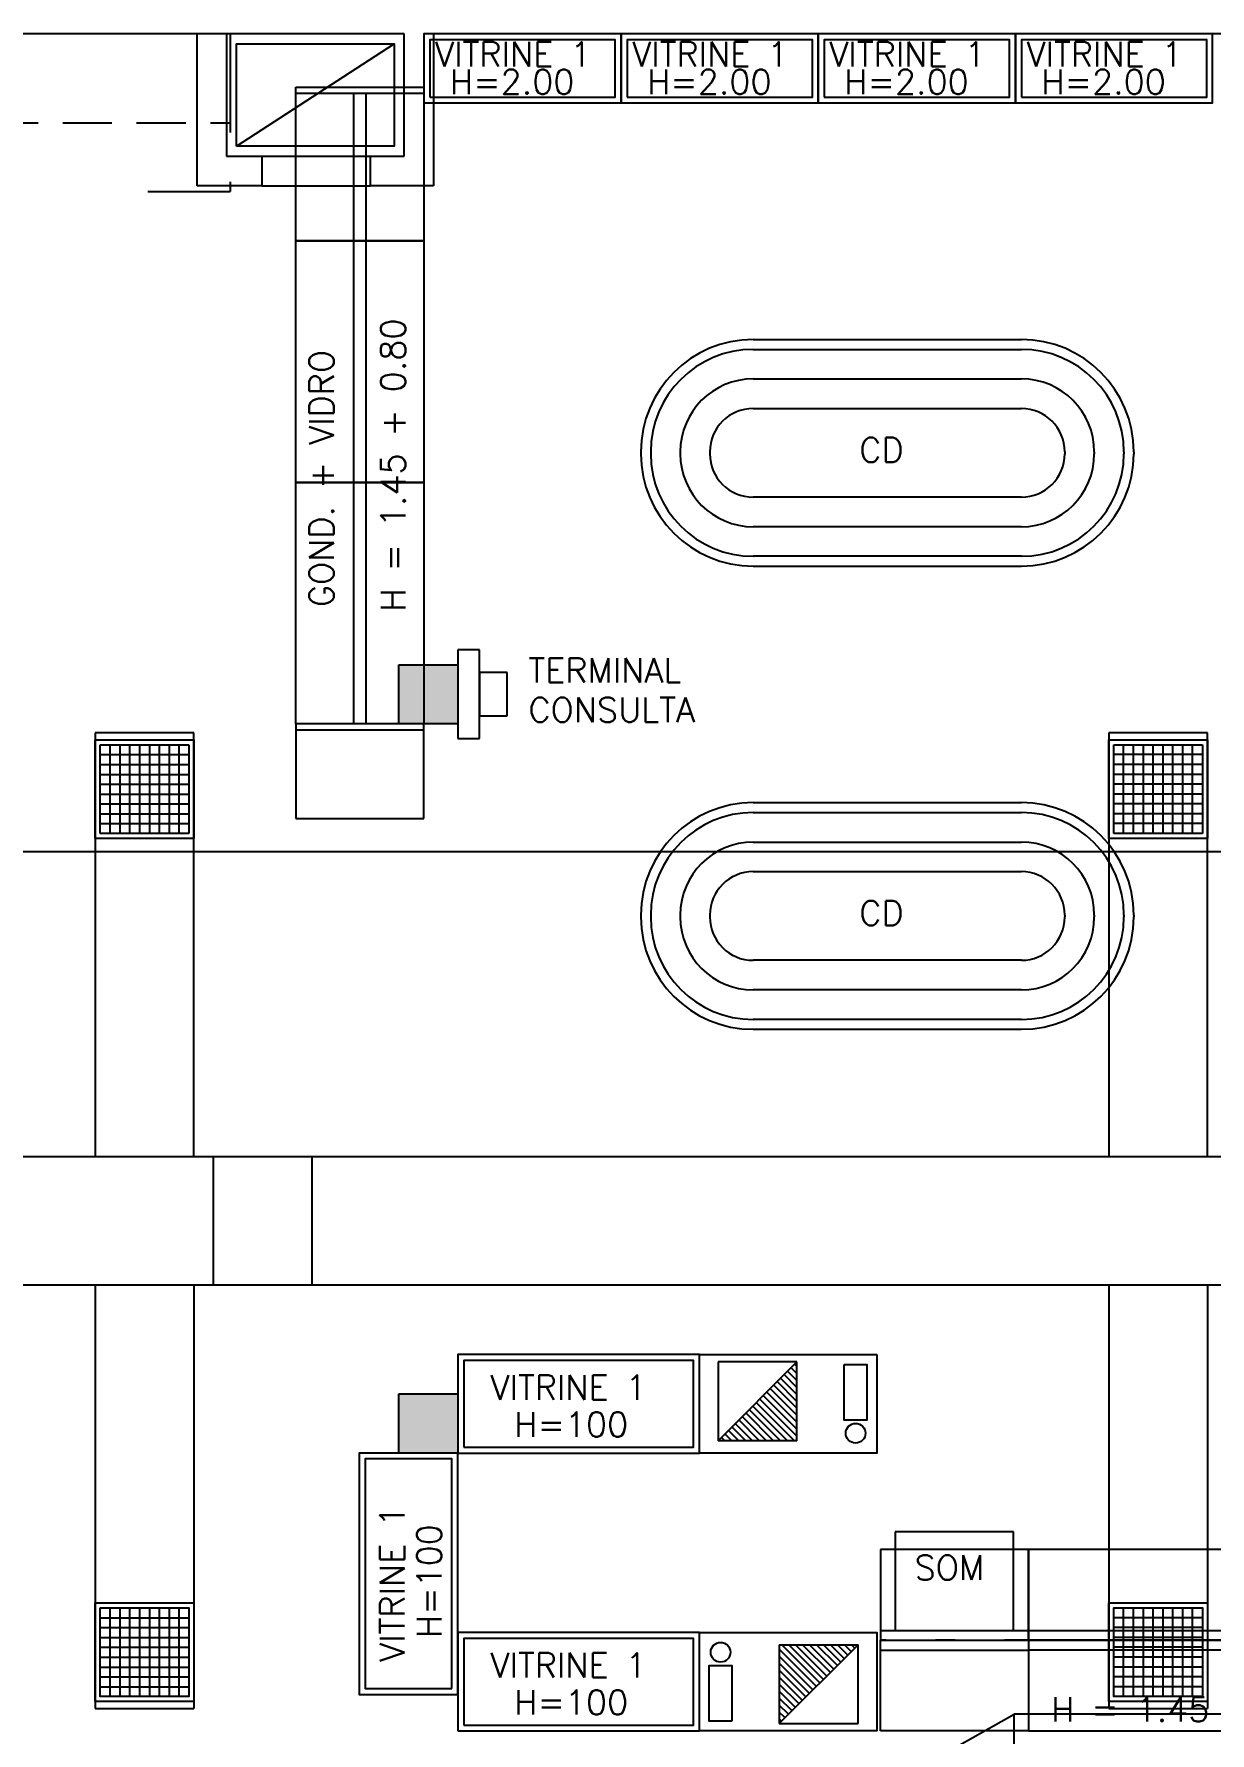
# Model space of a CAD drawing. Header units: metres. Extents: x -367 to 374, y -238 to 224.
# Drawn here: x 254.48 to 260.44, y 202.03 to 210.65 of the extents above; entities that cross this region are included whole.
import ezdxf
from ezdxf.enums import TextEntityAlignment as Align

# ---------------------------------------------------------------- set-up
doc = ezdxf.new("R2010")
doc.units = ezdxf.units.M
doc.linetypes.add('LA_BAU_BASES GERAIS_R00$0$LA_BAU_MERC_R01$0$DASHDOT', pattern=[1, 0.5, -0.25, 0, -0.25])
doc.linetypes.add('LA_BAU_BASES GERAIS_R00$0$LA_BAU_MERC_R01$0$HIDDEN', pattern=[0.375, 0.25, -0.125])
for name, color, linetype in [('EL-FIO', 3, 'Continuous'), ('ELE-ALIMENTADORES', 160, 'Continuous'), ('LA_BAU_BASES GERAIS_R00$0$ARQ-XREF-ATT', 8, 'Continuous'), ('LA_BAU_BASES GERAIS_R00$0$BASE', 253, 'Continuous'), ('LA_BAU_BASES GERAIS_R00$0$dutos', 31, 'Continuous')]:
    doc.layers.add(name, color=color, linetype=linetype)
doc.styles.add('LA_BAU_BASES GERAIS_R00$0$LA_BAU_MERC_R01$0$R40-125-RS', font='romans.shx', dxfattribs={"height": 0.1248})
doc.styles.add('LA_BAU_BASES GERAIS_R00$0$LA_BAU_MERC_R01$0$RS80', font='ROMANS', dxfattribs={"height": 0.18})
doc.styles.add('LA_BAU_BASES GERAIS_R00$0$R60-125-RS', font='romans.shx', dxfattribs={"height": 0.19})
doc.styles.add('LA_BAU_BASES GERAIS_R00$0$R80-100-RS', font='romans.shx', dxfattribs={"height": 0.203})

# ---------------------------------------------------------------- blocks, each defined once
blk = doc.blocks.new('LA_BAU_BASES GERAIS_R00$0$LA_BAU_ALVENARIA TÉRREO_R01')
at = {"layer": 'LA_BAU_BASES GERAIS_R00$0$BASE'}
h = blk.add_hatch(color=256, dxfattribs=at)
h.dxf.hatch_style = 1
h.paths.add_polyline_path([(256.628, 207.45), (256.328, 207.45), (256.328, 207.15), (256.628, 207.15)])
h = blk.add_hatch(color=256, dxfattribs=at)
h.dxf.hatch_style = 1
h.paths.add_polyline_path([(256.628, 203.75), (256.328, 203.75), (256.328, 203.45), (256.628, 203.45)])
at = {"layer": 'LA_BAU_BASES GERAIS_R00$0$BASE', "linetype": 'Continuous'}
for p, q in [((255.305, 210.65), (243.995, 210.65)), ((255.305, 209.88), (255.305, 210.65)), ((256.355, 210.65), (255.455, 210.65)), ((255.455, 210.65), (255.455, 210.03)), ((255.505, 210.08), (256.305, 210.6)), ((256.355, 210.03), (256.355, 210.65)), ((267.6805, 210.65), (256.505, 210.65)), ((256.505, 210.65), (256.505, 209.88)), ((255.455, 210.03), (255.6346, 210.03)), ((255.6346, 210.03), (256.1857, 210.03)), ((255.6346, 210.03), (255.6346, 209.88)), ((256.1857, 209.88), (256.1857, 210.03)), ((256.1857, 210.03), (256.355, 210.03)), ((255.6346, 209.88), (255.305, 209.88)), ((255.6346, 209.88), (256.1857, 209.88)), ((256.505, 209.88), (256.1857, 209.88))]:
    blk.add_line(p, q, dxfattribs=at)
blk.add_lwpolyline([(255.505, 210.08), (255.505, 210.6), (256.305, 210.6), (256.305, 210.08)], close=True, dxfattribs=at)
at = {"layer": 'LA_BAU_BASES GERAIS_R00$0$BASE'}
for points in [[(256.328, 207.45), (256.628, 207.45), (256.628, 207.15), (256.328, 207.15)], [(256.328, 203.75), (256.628, 203.75), (256.628, 203.45), (256.328, 203.45)]]:
    blk.add_lwpolyline(points, close=True, dxfattribs=at)
blk = doc.blocks.new('LA_BAU_BASES GERAIS_R00$0$LA_BAU_MERC_R01$0$V1-200')
for points in [[(0, -0.35), (1, -0.35), (1, 0), (0, 0)], [(0.03, -0.32), (0.97, -0.32), (0.97, -0.03), (0.03, -0.03)]]:
    blk.add_lwpolyline(points, close=True)
at = {"style": 'LA_BAU_BASES GERAIS_R00$0$LA_BAU_MERC_R01$0$R40-125-RS'}
for s, p in [('VITRINE 1', (0.0567, -0.1651)), ('H=2.00', (0.1319, -0.305))]:
    blk.add_text(s, height=0.1248, dxfattribs=at).set_placement(p)
blk = doc.blocks.new('LA_BAU_BASES GERAIS_R00$0$LA_BAU_MERC_R01')
at = {"layer": 'LA_BAU_BASES GERAIS_R00$0$BASE'}
h = blk.add_hatch(dxfattribs=at)
h.set_pattern_fill('ANSI31', color=256, scale=0.2, angle=719.99989, style=0)
h.set_pattern_definition([(134.99989, (275.63584, 241.578585), (0.017677702, 0.017677637), [])])
h.paths.add_polyline_path([(257.9476, 203.5125), (258.3476, 203.5125), (258.3476, 203.9125)])
h = blk.add_hatch(dxfattribs=at)
h.set_pattern_fill('ANSI31', color=256, scale=0.2, angle=899.99989, style=0)
h.set_pattern_definition([(314.99989, (240.970112, 164.411398), (-0.017677702, -0.017677637), [])])
h.paths.add_polyline_path([(258.6583, 202.4774), (258.2583, 202.4774), (258.2583, 202.0774)])
for p, q in [((255.4737, 210.65), (254.2487, 210.65)), ((255.4737, 210.65), (255.4737, 210.5)), ((255.8062, 210.35), (256.4562, 210.35)), ((255.8062, 209.6), (255.8062, 210.35)), ((256.1012, 209.6), (256.1012, 210.35)), ((256.1612, 210.35), (256.1612, 209.6)), ((256.4562, 210.35), (256.4562, 209.6)), ((256.4562, 209.6), (255.8062, 209.6)), ((255.8062, 209.6), (256.4562, 209.6)), ((255.8062, 208.375), (255.8062, 209.6)), ((256.1012, 208.375), (256.1012, 209.6)), ((256.1612, 209.6), (256.1612, 208.375)), ((256.4562, 209.6), (256.4562, 208.375)), ((258.1262, 209.1), (259.4862, 209.1)), ((258.1262, 209.05), (259.4862, 209.05)), ((258.1262, 208.9), (259.4862, 208.9)), ((258.1262, 208.75), (259.4862, 208.75)), ((257.5562, 208.53), (257.5562, 208.52)), ((257.6062, 208.53), (257.6062, 208.52)), ((257.7562, 208.53), (257.7562, 208.52)), ((257.9062, 208.53), (257.9062, 208.52)), ((259.7062, 208.53), (259.7062, 208.52)), ((259.8562, 208.53), (259.8562, 208.52)), ((260.0062, 208.53), (260.0062, 208.52)), ((260.0562, 208.53), (260.0562, 208.52)), ((256.4562, 208.375), (255.8062, 208.375)), ((255.8062, 208.375), (256.4562, 208.375)), ((255.8062, 207.15), (255.8062, 208.375)), ((256.1012, 207.15), (256.1012, 208.375)), ((256.1612, 208.375), (256.1612, 207.15)), ((256.4562, 208.375), (256.4562, 207.15)), ((259.4862, 208.3), (258.1262, 208.3)), ((259.4862, 208.15), (258.1262, 208.15)), ((259.4862, 208), (258.1262, 208)), ((258.1262, 207.95), (259.4862, 207.95)), ((256.738, 207.525), (256.628, 207.525)), ((256.628, 207.525), (256.628, 207.075)), ((256.738, 207.075), (256.738, 207.525)), ((256.878, 207.41), (256.738, 207.41)), ((256.738, 207.41), (256.738, 207.19)), ((256.878, 207.19), (256.878, 207.41)), ((256.4562, 207.15), (255.8062, 207.15)), ((256.738, 207.19), (256.878, 207.19)), ((256.628, 207.075), (256.738, 207.075)), ((258.1262, 206.75), (259.4862, 206.75)), ((258.1262, 206.7), (259.4862, 206.7)), ((258.1262, 206.55), (259.4862, 206.55)), ((258.1262, 206.4), (259.4862, 206.4)), ((257.5562, 206.18), (257.5562, 206.17)), ((257.6062, 206.18), (257.6062, 206.17)), ((257.7562, 206.18), (257.7562, 206.17)), ((257.9062, 206.18), (257.9062, 206.17)), ((259.7062, 206.18), (259.7062, 206.17)), ((259.8562, 206.18), (259.8562, 206.17)), ((260.0062, 206.18), (260.0062, 206.17)), ((260.0562, 206.18), (260.0562, 206.17)), ((259.4862, 205.95), (258.1262, 205.95)), ((259.4862, 205.8), (258.1262, 205.8)), ((259.4862, 205.65), (258.1262, 205.65)), ((258.1262, 205.6), (259.4862, 205.6)), ((257.9476, 203.9125), (257.9476, 203.5125)), ((258.3476, 203.9125), (257.9476, 203.9125)), ((258.3476, 203.9125), (257.9476, 203.5125)), ((258.3476, 203.5125), (258.3476, 203.9125)), ((258.3476, 203.5125), (257.9476, 203.5125)), ((259.4467, 203.05), (258.8467, 203.05)), ((258.8467, 203.05), (258.8467, 202.55)), ((259.4467, 202.55), (259.4467, 203.05)), ((259.5217, 202.96), (258.7717, 202.96)), ((258.7717, 202.96), (258.7717, 202.5)), ((259.5217, 202.5), (259.5217, 202.96)), ((260.7417, 202.96), (259.5217, 202.96)), ((259.5217, 202.96), (259.5217, 202.5)), ((258.7717, 202.55), (259.5217, 202.55)), ((258.7717, 202.04), (258.7717, 202.5)), ((258.7717, 202.5), (259.5217, 202.5)), ((258.7717, 202.5), (259.5217, 202.5)), ((258.8467, 202.55), (259.4467, 202.55)), ((259.5217, 202.55), (260.7417, 202.55)), ((259.5217, 202.5), (259.5217, 202.04)), ((259.5217, 202.5), (259.5217, 202.04)), ((260.7417, 202.5), (259.5217, 202.5)), ((259.5217, 202.5), (260.7417, 202.5)), ((258.2583, 202.4774), (258.6583, 202.4774)), ((258.2583, 202.0774), (258.6583, 202.4774)), ((258.2583, 202.4774), (258.2583, 202.0774)), ((258.6583, 202.0774), (258.6583, 202.4774)), ((258.7717, 202.45), (259.5217, 202.45)), ((260.7417, 202.45), (259.5217, 202.45)), ((258.2583, 202.0774), (258.6583, 202.0774)), ((259.5217, 202.04), (258.7717, 202.04)), ((259.5217, 202.04), (260.7417, 202.04))]:
    blk.add_line(p, q, dxfattribs=at)
at = {"layer": 'LA_BAU_BASES GERAIS_R00$0$BASE', "linetype": 'LA_BAU_BASES GERAIS_R00$0$LA_BAU_MERC_R01$0$DASHDOT'}
for p, q in [((255.4737, 210.65), (255.4737, 209.85)), ((255.0563, 209.85), (255.4737, 209.85)), ((266.5, 202.5), (258.7717, 202.5))]:
    blk.add_line(p, q, dxfattribs=at)
at = {"layer": 'LA_BAU_BASES GERAIS_R00$0$BASE', "linetype": 'Continuous'}
for p, q in [((255.8062, 210.38), (256.4562, 210.38)), ((255.8062, 210.35), (255.8062, 210.38)), ((256.4562, 210.38), (256.4562, 210.35)), ((255.8062, 207.15), (255.8062, 206.67)), ((256.4562, 206.67), (256.4562, 207.15)), ((255.8062, 207.12), (256.4562, 207.12)), ((255.8062, 206.67), (256.4562, 206.67))]:
    blk.add_line(p, q, dxfattribs=at)
at = {"layer": 'LA_BAU_BASES GERAIS_R00$0$BASE', "linetype": 'LA_BAU_BASES GERAIS_R00$0$LA_BAU_MERC_R01$0$HIDDEN'}
blk.add_line((254.2487, 210.2), (255.4737, 210.2), dxfattribs=at)
at = {"layer": 'LA_BAU_BASES GERAIS_R00$0$BASE'}
for points in [[(256.628, 203.45), (257.853, 203.45), (257.853, 203.95), (256.628, 203.95)], [(256.658, 203.48), (257.823, 203.48), (257.823, 203.92), (256.658, 203.92)], [(258.753, 203.95), (258.753, 203.45), (257.853, 203.45), (257.853, 203.95)], [(258.588, 203.9), (258.703, 203.9), (258.703, 203.617), (258.588, 203.617)], [(256.628, 202.225), (256.628, 203.45), (256.128, 203.45), (256.128, 202.225)], [(256.598, 202.255), (256.598, 203.42), (256.158, 203.42), (256.158, 202.255)], [(256.628, 202.04), (257.853, 202.04), (257.853, 202.54), (256.628, 202.54)], [(256.658, 202.07), (257.823, 202.07), (257.823, 202.51), (256.658, 202.51)], [(257.853, 202.04), (257.853, 202.54), (258.753, 202.54), (258.753, 202.04)], [(258.018, 202.09), (257.903, 202.09), (257.903, 202.373), (258.018, 202.373)]]:
    blk.add_lwpolyline(points, close=True, dxfattribs=at)
for centre in [(258.6455, 203.5506), (257.9605, 202.4394)]:
    blk.add_circle(centre, 0.05, dxfattribs=at)
for centre, radius, start, end in [((258.1262, 208.53), 0.57, 90, 180), ((258.1262, 208.53), 0.52, 90, 180), ((259.4862, 208.53), 0.57, 0, 90), ((259.4862, 208.53), 0.52, 0, 90), ((258.1262, 208.53), 0.37, 90, 180), ((259.4862, 208.53), 0.37, 0, 90), ((258.1262, 208.53), 0.22, 90, 180), ((259.4862, 208.53), 0.22, 0, 90), ((258.1262, 208.52), 0.57, 180, 270), ((258.1262, 208.52), 0.52, 180, 270), ((258.1262, 208.52), 0.37, 180, 270), ((258.1262, 208.52), 0.22, 180, 270), ((259.4862, 208.52), 0.57, 270, 0), ((259.4862, 208.52), 0.52, 270, 0), ((259.4862, 208.52), 0.37, 270, 0), ((259.4862, 208.52), 0.22, 270, 0), ((258.1262, 206.18), 0.57, 90, 180), ((259.4862, 206.18), 0.57, 0, 90), ((258.1262, 206.18), 0.52, 90, 180), ((259.4862, 206.18), 0.52, 0, 90), ((258.1262, 206.18), 0.37, 90, 180), ((259.4862, 206.18), 0.37, 0, 90), ((258.1262, 206.18), 0.22, 90, 180), ((259.4862, 206.18), 0.22, 0, 90), ((258.1262, 206.17), 0.57, 180, 270), ((258.1262, 206.17), 0.52, 180, 270), ((258.1262, 206.17), 0.37, 180, 270), ((258.1262, 206.17), 0.22, 180, 270), ((259.4862, 206.17), 0.57, 270, 0), ((259.4862, 206.17), 0.52, 270, 0), ((259.4862, 206.17), 0.37, 270, 0), ((259.4862, 206.17), 0.22, 270, 0)]:
    blk.add_arc(centre, radius, start, end, dxfattribs=at)
for p in [(256.4562, 210.65), (257.4562, 210.65), (258.4562, 210.65), (259.4562, 210.65)]:
    blk.add_blockref('LA_BAU_BASES GERAIS_R00$0$LA_BAU_MERC_R01$0$V1-200', p, dxfattribs=at)
at = {"layer": 'LA_BAU_BASES GERAIS_R00$0$BASE', "style": 'LA_BAU_BASES GERAIS_R00$0$LA_BAU_MERC_R01$0$R40-125-RS'}
for s, rotation, p in [(' H = 1.45 + 0.80', 90, (256.3617, 207.634)), ('GOND. + VIDRO', 90, (255.9988, 207.7419)), ('VITRINE 1', 359.99898, (256.7938, 203.7209)), ('H=100', 359.99898, (256.9145, 203.5329)), ('VITRINE 1', 89.99949, (256.3571, 202.3908)), ('H=100', 89.99949, (256.545, 202.5116)), ('VITRINE 1', 359.99949, (256.7938, 202.3109)), ('H=100', 359.99949, (256.9145, 202.1229))]:
    blk.add_text(s, height=0.1248, rotation=rotation, dxfattribs=at).set_placement(p)
for s, p in [('CD', (258.6645, 208.4773)), ('TERMINAL', (256.9863, 207.3588, -1.0468)), ('CONSULTA', (256.9863, 207.1586, -1.0468)), ('CD', (258.6645, 206.1273)), ('SOM', (258.9451, 202.8066)), (' H = 1.45 + 0.80', (259.5522, 202.0873))]:
    blk.add_text(s, height=0.1248, dxfattribs=at).set_placement(p)
at = {"layer": 'LA_BAU_BASES GERAIS_R00$0$BASE', "text_generation_flag": 4}
for tag, height, rotation, style, p in [('CD H=1.45', 0.12, 180, 'LA_BAU_BASES GERAIS_R00$0$LA_BAU_MERC_R01$0$RS80', (261.7377, 205.5486)), ('CD H=1.45', 0.12, 180, 'LA_BAU_BASES GERAIS_R00$0$LA_BAU_MERC_R01$0$RS80', (262.989, 205.5486)), ('CD H=2.25', 0.1248, 270, 'LA_BAU_BASES GERAIS_R00$0$LA_BAU_MERC_R01$0$R40-125-RS', (266.1703, 203.6629)), ('CD H=1.45', 0.12, 180, 'LA_BAU_BASES GERAIS_R00$0$LA_BAU_MERC_R01$0$RS80', (261.3541, 202.8262)), ('CD H=1.45', 0.12, 180, 'LA_BAU_BASES GERAIS_R00$0$LA_BAU_MERC_R01$0$RS80', (262.6054, 202.8262)), ('CD H=1.45', 0.12, 180, 'LA_BAU_BASES GERAIS_R00$0$LA_BAU_MERC_R01$0$RS80', (263.8567, 202.8262)), ('CD H=1.45', 0.12, 180, 'LA_BAU_BASES GERAIS_R00$0$LA_BAU_MERC_R01$0$RS80', (265.108, 202.8262))]:
    blk.add_attdef(tag, text='', height=height, rotation=rotation, dxfattribs=dict(at, style=style)).set_placement(p, align=Align.MIDDLE)
at = {"layer": 'LA_BAU_BASES GERAIS_R00$0$BASE', "style": 'LA_BAU_BASES GERAIS_R00$0$LA_BAU_MERC_R01$0$RS80', "text_generation_flag": 4}
for p in [(261.764, 204.8962), (263.0153, 204.8962)]:
    blk.add_attdef('CD H=1.45', text='', height=0.12, dxfattribs=at).set_placement(p, align=Align.MIDDLE)
at = {"layer": 'LA_BAU_BASES GERAIS_R00$0$BASE', "style": 'LA_BAU_BASES GERAIS_R00$0$LA_BAU_MERC_R01$0$R40-125-RS'}
for p in [(246.2431, 203.0982), (247.3931, 203.0982), (248.5431, 203.0982), (249.6931, 203.0982), (250.8431, 203.0982), (246.2431, 202.3182), (247.3931, 202.3182), (248.5431, 202.3182), (249.6931, 202.3182), (250.8431, 202.3182)]:
    blk.add_attdef('TIPO', text='', height=0.1248, rotation=180, dxfattribs=at).set_placement(p, align=Align.MIDDLE)
blk = doc.blocks.new('LA_BAU_BASES GERAIS_R00$0$A$C5BA41825')
at = {"layer": 'LA_BAU_BASES GERAIS_R00$0$dutos', "color": 251}
for p, q in [((-11.4617, 29.1646), (-11.9617, 29.1646)), ((-11.9617, 29.1646), (-11.9617, 27.014)), ((-11.4617, 27.014), (-11.4617, 29.1646)), ((-6.32, 29.1647), (-6.82, 29.1647)), ((-6.82, 29.1647), (-6.82, 27.014)), ((-6.32, 27.014), (-6.32, 29.1647)), ((-11.9617, 29.1285), (-11.4616, 29.1285)), ((-11.9617, 28.6285), (-11.9617, 29.1285)), ((-11.9367, 29.1035), (-11.4867, 29.1035)), ((-11.9367, 28.6535), (-11.9367, 29.1035)), ((-11.9367, 29.0535), (-11.4867, 29.0535)), ((-11.8867, 29.1035), (-11.8867, 28.6535)), ((-11.8367, 29.1035), (-11.8367, 28.6535)), ((-11.7867, 29.1035), (-11.7867, 28.6535)), ((-11.7367, 29.1035), (-11.7367, 28.6535)), ((-11.6867, 29.1035), (-11.6867, 28.6535)), ((-11.6367, 29.1035), (-11.6367, 28.6535)), ((-11.5867, 29.1035), (-11.5867, 28.6535)), ((-11.5367, 29.1035), (-11.5367, 28.6535)), ((-11.4867, 29.1035), (-11.4867, 28.6535)), ((-11.4616, 29.1285), (-11.4616, 28.6285)), ((-6.82, 28.6285), (-6.82, 29.1285)), ((-6.82, 29.1285), (-6.32, 29.1285)), ((-6.795, 28.6535), (-6.795, 29.1035)), ((-6.795, 29.1035), (-6.345, 29.1035)), ((-6.345, 29.0535), (-6.795, 29.0535)), ((-6.745, 28.6535), (-6.745, 29.1035)), ((-6.695, 28.6535), (-6.695, 29.1035)), ((-6.645, 28.6535), (-6.645, 29.1035)), ((-6.595, 28.6535), (-6.595, 29.1035)), ((-6.545, 28.6535), (-6.545, 29.1035)), ((-6.495, 28.6535), (-6.495, 29.1035)), ((-6.445, 28.6535), (-6.445, 29.1035)), ((-6.395, 28.6535), (-6.395, 29.1035)), ((-6.345, 29.1035), (-6.345, 28.6535)), ((-6.32, 29.1285), (-6.32, 28.6285)), ((-11.9367, 29.0035), (-11.4867, 29.0035)), ((-6.345, 29.0035), (-6.795, 29.0035)), ((-11.9367, 28.9535), (-11.4867, 28.9535)), ((-11.9367, 28.9035), (-11.4867, 28.9035)), ((-6.345, 28.9535), (-6.795, 28.9535)), ((-6.345, 28.9035), (-6.795, 28.9035)), ((-11.9367, 28.8535), (-11.4867, 28.8535)), ((-11.9367, 28.8035), (-11.4867, 28.8035)), ((-6.345, 28.8535), (-6.795, 28.8535)), ((-6.345, 28.8035), (-6.795, 28.8035)), ((-11.9367, 28.7535), (-11.4867, 28.7535)), ((-6.345, 28.7535), (-6.795, 28.7535)), ((-11.4616, 28.6285), (-11.9617, 28.6285)), ((-11.9367, 28.7035), (-11.4867, 28.7035)), ((-11.4867, 28.6535), (-11.9367, 28.6535)), ((-6.32, 28.6285), (-6.82, 28.6285)), ((-6.345, 28.7035), (-6.795, 28.7035)), ((-6.345, 28.6535), (-6.795, 28.6535)), ((-15.4437, 27.014), (-6.22, 27.014)), ((-11.3617, 26.364), (-11.3617, 27.014)), ((-10.8617, 26.364), (-10.8617, 27.014)), ((-15.4468, 26.364), (-6.22, 26.364)), ((-11.9617, 26.364), (-11.9617, 24.2134)), ((-11.4617, 26.364), (-11.4617, 24.2134)), ((-6.82, 26.364), (-6.82, 24.2134)), ((-6.32, 26.364), (-6.32, 24.2134)), ((-11.9367, 24.6745), (-11.4867, 24.6745)), ((-11.8867, 24.7245), (-11.8867, 24.2745)), ((-11.8367, 24.7245), (-11.8367, 24.2745)), ((-11.7867, 24.7245), (-11.7867, 24.2745)), ((-11.7367, 24.7245), (-11.7367, 24.2745)), ((-11.6867, 24.7245), (-11.6867, 24.2745)), ((-11.6367, 24.7245), (-11.6367, 24.2745)), ((-11.5867, 24.7245), (-11.5867, 24.2745)), ((-11.5367, 24.7245), (-11.5367, 24.2745)), ((-6.345, 24.6745), (-6.795, 24.6745)), ((-6.745, 24.2745), (-6.745, 24.7245)), ((-6.695, 24.2745), (-6.695, 24.7245)), ((-6.645, 24.2745), (-6.645, 24.7245)), ((-6.595, 24.2745), (-6.595, 24.7245)), ((-6.545, 24.2745), (-6.545, 24.7245)), ((-6.495, 24.2745), (-6.495, 24.7245)), ((-6.445, 24.2745), (-6.445, 24.7245)), ((-6.395, 24.2745), (-6.395, 24.7245)), ((-11.9367, 24.6245), (-11.4867, 24.6245)), ((-11.9367, 24.5745), (-11.4867, 24.5745)), ((-6.345, 24.6245), (-6.795, 24.6245)), ((-6.345, 24.5745), (-6.795, 24.5745)), ((-11.9367, 24.5245), (-11.4867, 24.5245)), ((-6.345, 24.5245), (-6.795, 24.5245)), ((-11.9367, 24.4745), (-11.4867, 24.4745)), ((-11.9367, 24.4245), (-11.4867, 24.4245)), ((-6.345, 24.4745), (-6.795, 24.4745)), ((-6.345, 24.4245), (-6.795, 24.4245)), ((-11.9367, 24.3745), (-11.4867, 24.3745)), ((-11.9367, 24.3245), (-11.4867, 24.3245)), ((-6.345, 24.3745), (-6.795, 24.3745)), ((-6.345, 24.3245), (-6.795, 24.3245)), ((-11.9617, 24.2134), (-11.4617, 24.2134)), ((-8.1, 23.7354), (-7.3, 24.1854)), ((-2.1127, 24.1854), (-7.3, 24.1854)), ((-7.3, 22.3854), (-7.3, 24.1854)), ((-6.82, 24.2134), (-6.32, 24.2134))]:
    blk.add_line(p, q, dxfattribs=at)
for points in [[(-11.9617, 24.7495), (-11.4616, 24.7495), (-11.4616, 24.2495), (-11.9617, 24.2495)], [(-6.32, 24.2495), (-6.82, 24.2495), (-6.82, 24.7496), (-6.32, 24.7496)], [(-11.9367, 24.7245), (-11.4867, 24.7245), (-11.4867, 24.2745), (-11.9367, 24.2745)], [(-6.345, 24.2745), (-6.795, 24.2745), (-6.795, 24.7245), (-6.345, 24.7245)]]:
    blk.add_lwpolyline(points, close=True, dxfattribs=at)
blk = doc.blocks.new('LA_BAU_BASES GERAIS_R00')
at = {"layer": 'LA_BAU_BASES GERAIS_R00$0$ARQ-XREF-ATT'}
blk.add_blockref('LA_BAU_BASES GERAIS_R00$0$A$C5BA41825', (266.75, 177.94), dxfattribs=at)
at = {"layer": 'LA_BAU_BASES GERAIS_R00$0$BASE'}
for name in ['LA_BAU_BASES GERAIS_R00$0$LA_BAU_MERC_R01', 'LA_BAU_BASES GERAIS_R00$0$LA_BAU_ALVENARIA TÉRREO_R01']:
    blk.add_blockref(name, (0, 0), dxfattribs=at)
at = {"layer": 'LA_BAU_BASES GERAIS_R00$0$BASE', "style": 'LA_BAU_BASES GERAIS_R00$0$R60-125-RS'}
for p in [(242.7816, 218.9192), (358.6366, 192.9642)]:
    blk.add_attdef('S', text='', height=0.19, rotation=90, dxfattribs=at).set_placement(p, align=Align.MIDDLE_CENTER)
at = {"layer": 'LA_BAU_BASES GERAIS_R00$0$BASE', "style": 'LA_BAU_BASES GERAIS_R00$0$R80-100-RS'}
blk.add_attdef('ACESSO', text='', height=0.203, dxfattribs=at).set_placement((365.9223, 191.9868), align=Align.TOP_CENTER)
at = {"layer": 'LA_BAU_BASES GERAIS_R00$0$BASE', "style": 'LA_BAU_BASES GERAIS_R00$0$R60-125-RS'}
blk.add_attdef('S', text='', height=0.19, dxfattribs=at).set_placement((266.1142, 180.9134), align=Align.MIDDLE_CENTER)

msp = doc.modelspace()

# ---------------------------------------------------------------- linework, layer by layer
at = {"layer": 'EL-FIO', "color": 160}
msp.add_line((266.2213, 206.5001), (235.8794, 206.5001), dxfattribs=at)

# ---------------------------------------------------------------- block references
at = {"layer": 'ELE-ALIMENTADORES', "color": 2}
msp.add_blockref('LA_BAU_BASES GERAIS_R00', (0, 0), dxfattribs=at)

doc.saveas('drawing.dxf')
